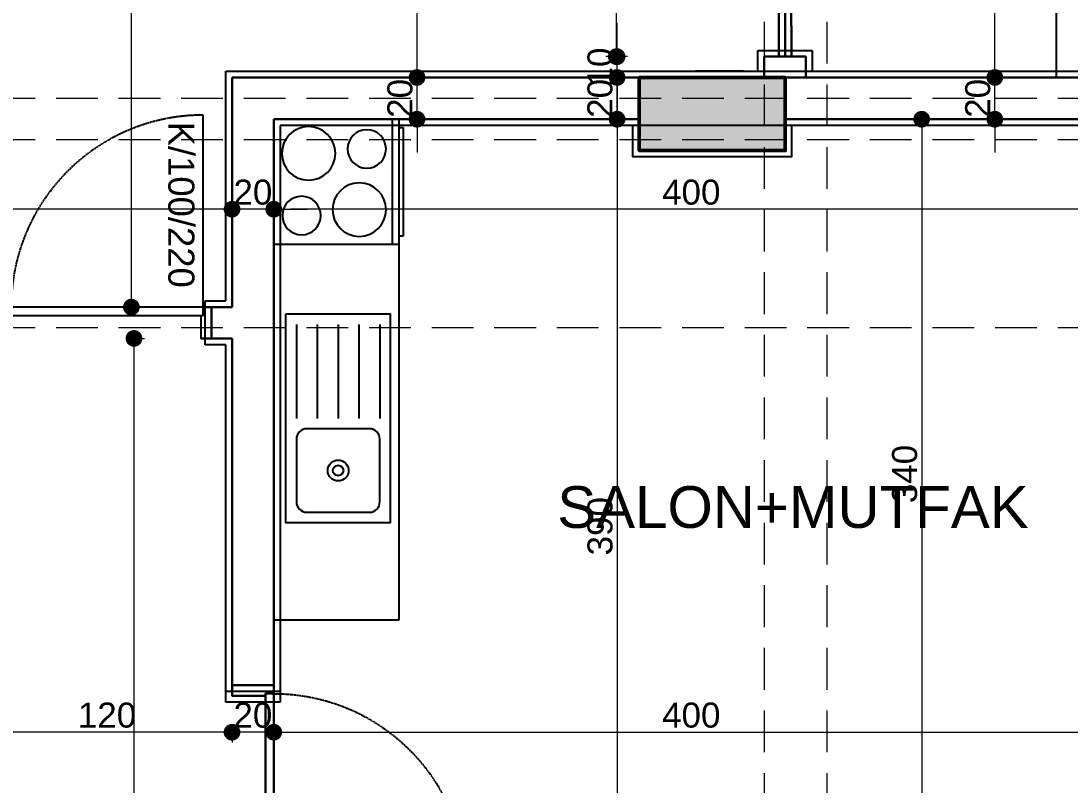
# Model space of a CAD drawing. Header units: millimetres. Extents: x 38129 to 72024, y -56282 to 16512.
# Drawn here: x 51992 to 52495, y -43839 to -43473 of the extents above; entities that cross this region are included whole.
import ezdxf

# ---------------------------------------------------------------- set-up
doc = ezdxf.new("R2010")
doc.units = ezdxf.units.MM
doc.linetypes.add('HIDDEN', pattern=[0.375, 0.25, -0.125])
for name, color, linetype, lineweight in [('AKS', 55, 'HIDDEN', 0), ('COLUMN4', 3, 'Continuous', 50), ('DIŞÖLÇÜ', 37, 'Continuous', 0), ('DUVAR', 255, 'Continuous', 30), ('KAPI', 4, 'Continuous', 30), ('mahal', 7, 'Continuous', 5), ('pencere', 195, 'Continuous', 30), ('pencere+KAPI', 1, 'Continuous', 0), ('TARAMA', 252, 'Continuous', 0), ('ölçü İÇ', 31, 'Continuous', 0)]:
    doc.layers.add(name, color=color, linetype=linetype, lineweight=lineweight)
for name, color, linetype in [('balkon', 171, 'Continuous'), ('HIDDEN', 1, 'HIDDEN'), ('sıva', 41, 'Continuous'), ('tefriş', 42, 'Continuous')]:
    doc.layers.add(name, color=color, linetype=linetype)
doc.styles.add('icdisolcu_yazi', font='arial.ttf')
doc.styles.get("Standard").update_dxf_attribs({"font": 'arial.ttf'})
doc.styles.add('style1', font='arial.ttf')
doc.dimstyles.new('İç Ölçü', dxfattribs={"dimtxt": 12, "dimasz": 8, "dimexe": 5, "dimexo": 0, "dimgap": 2, "dimtad": 1, "dimdec": 0, "dimzin": 12, "dimdsep": 46, "dimtxsty": 'icdisolcu_yazi', "dimblk": 'DOT', "dimcen": 8, "dimdle": 5, "dimclrd": 256, "dimclre": 256, "dimclrt": 7, "dimadec": 0, "dimazin": 3, "dimtfac": 1, "dimtdec": 0, "dimtix": 1, "dimtmove": 2, "dimatfit": 3, "dimldrblk": 'DOT', "dimfxl": 0, "dimtolj": 1, "dimtzin": 0, "dimlwd": -1, "dimlwe": -1, "dimarcsym": 0})

# ---------------------------------------------------------------- blocks, each defined once
blk = doc.blocks.new('_Dot')
at = {"color": 0, "lineweight": -2}
blk.add_line((-0.5, 0), (-1, 0), dxfattribs=at)
at = {"color": 0, "lineweight": 30, "const_width": 0.5}
blk.add_lwpolyline([(-0.25, 0, 1), (0.25, 0, 1)], format="xyb", close=True, dxfattribs=at)
blk = doc.blocks.new('*D1492')
at = {"layer": 'Defpoints', "color": 0, "lineweight": 120, "transparency": 16777216}
for p in [(52045.31, -43185.41), (52045.31, -43185.41), (52079.73, -43610.43)]:
    blk.add_point(p, dxfattribs=at)
at = {"layer": 'ölçü İÇ', "transparency": 16777216}
for p, q in [((52045.31, -43185.41), (52050.31, -43185.41)), ((52050.31, -43610.43), (52040.31, -43610.43))]:
    blk.add_line(p, q, dxfattribs=at)
at = {"layer": 'ölçü İÇ', "linetype": 'Continuous', "transparency": 16777216}
blk.add_line((52045.31, -43602.43), (52045.31, -43193.41), dxfattribs=at)
at = {"layer": 'ölçü İÇ', "transparency": 16777216, "xscale": 8, "yscale": 8, "zscale": 8}
for p, rotation in [((52045.31, -43185.41), 90), ((52045.31, -43610.43), 270)]:
    blk.add_blockref('_Dot', p, dxfattribs=dict(at, rotation=rotation))
at = {"layer": 'ölçü İÇ', "color": 7, "transparency": 16777216, "insert": (52037.19, -43397.92), "char_height": 12, "attachment_point": 5, "rotation": 90, "style": 'icdisolcu_yazi'}
blk.add_mtext('\\A1;425', dxfattribs=at)
blk = doc.blocks.new('*D1493')
at = {"layer": 'Defpoints', "color": 0, "lineweight": 120, "transparency": 16777216}
for p in [(52182.18, -43500.41), (52182.2, -43500.41), (52182.18, -43520.41)]:
    blk.add_point(p, dxfattribs=at)
at = {"layer": 'ölçü İÇ', "linetype": 'Continuous', "transparency": 16777216}
for p, q in [((52182.18, -43492.41), (52182.18, -43484.41)), ((52182.18, -43520.41), (52182.18, -43500.41)), ((52182.18, -43528.41), (52182.18, -43536.41))]:
    blk.add_line(p, q, dxfattribs=at)
at = {"layer": 'ölçü İÇ', "transparency": 16777216}
for p, q in [((52182.2, -43500.41), (52177.18, -43500.41)), ((52182.18, -43520.41), (52177.18, -43520.41))]:
    blk.add_line(p, q, dxfattribs=at)
at = {"layer": 'ölçü İÇ', "transparency": 16777216, "xscale": 8, "yscale": 8, "zscale": 8}
for p, rotation in [((52182.18, -43500.41), 270), ((52182.18, -43520.41), 90)]:
    blk.add_blockref('_Dot', p, dxfattribs=dict(at, rotation=rotation))
at = {"layer": 'ölçü İÇ', "color": 7, "transparency": 16777216, "insert": (52174.05, -43510.41), "char_height": 12, "attachment_point": 5, "rotation": 90, "style": 'icdisolcu_yazi'}
blk.add_mtext('\\A1;20', dxfattribs=at)
blk = doc.blocks.new('*D1494')
at = {"layer": 'Defpoints', "color": 0, "lineweight": 120, "transparency": 16777216}
for p in [(52182.2, -43185.41), (52248.09, -43185.41), (52182.2, -43500.41)]:
    blk.add_point(p, dxfattribs=at)
at = {"layer": 'ölçü İÇ', "transparency": 16777216}
for p, q in [((52187.2, -43185.41), (52177.2, -43185.41)), ((52182.2, -43500.41), (52177.2, -43500.41))]:
    blk.add_line(p, q, dxfattribs=at)
at = {"layer": 'ölçü İÇ', "linetype": 'Continuous', "transparency": 16777216}
blk.add_line((52182.2, -43492.41), (52182.2, -43193.41), dxfattribs=at)
at = {"layer": 'ölçü İÇ', "transparency": 16777216, "xscale": 8, "yscale": 8, "zscale": 8}
for p, rotation in [((52182.2, -43185.41), 90), ((52182.2, -43500.41), 270)]:
    blk.add_blockref('_Dot', p, dxfattribs=dict(at, rotation=rotation))
at = {"layer": 'ölçü İÇ', "color": 7, "transparency": 16777216, "insert": (52174.07, -43334.4), "char_height": 12, "attachment_point": 5, "rotation": 90, "style": 'icdisolcu_yazi'}
blk.add_mtext('\\A1;315', dxfattribs=at)
blk = doc.blocks.new('*D1495')
at = {"layer": 'Defpoints', "color": 0, "lineweight": 120, "transparency": 16777216}
for p in [(52278.05, -43500.41), (52278.06, -43500.41), (52278.05, -43520.41)]:
    blk.add_point(p, dxfattribs=at)
at = {"layer": 'ölçü İÇ', "linetype": 'Continuous', "transparency": 16777216}
for p, q in [((52278.05, -43492.41), (52278.05, -43484.41)), ((52278.05, -43520.41), (52278.05, -43500.41)), ((52278.05, -43528.41), (52278.05, -43536.41))]:
    blk.add_line(p, q, dxfattribs=at)
at = {"layer": 'ölçü İÇ', "transparency": 16777216}
for p, q in [((52278.06, -43500.41), (52273.05, -43500.41)), ((52278.05, -43520.41), (52283.05, -43520.41))]:
    blk.add_line(p, q, dxfattribs=at)
at = {"layer": 'ölçü İÇ', "transparency": 16777216, "xscale": 8, "yscale": 8, "zscale": 8}
for p, rotation in [((52278.05, -43500.41), 270), ((52278.05, -43520.41), 90)]:
    blk.add_blockref('_Dot', p, dxfattribs=dict(at, rotation=rotation))
at = {"layer": 'ölçü İÇ', "color": 7, "transparency": 16777216, "insert": (52269.92, -43510.41), "char_height": 12, "attachment_point": 5, "rotation": 90, "style": 'icdisolcu_yazi'}
blk.add_mtext('\\A1;20', dxfattribs=at)
blk = doc.blocks.new('*D1496')
at = {"layer": 'Defpoints', "color": 0, "lineweight": 120, "transparency": 16777216}
for p in [(52278.06, -43490.42), (52348.56, -43490.42), (52278.06, -43500.41)]:
    blk.add_point(p, dxfattribs=at)
at = {"layer": 'ölçü İÇ', "linetype": 'Continuous', "transparency": 16777216}
for p, q in [((52278.06, -43482.42), (52278.06, -43474.42)), ((52278.06, -43500.41), (52278.06, -43490.42)), ((52278.06, -43508.41), (52278.06, -43516.41))]:
    blk.add_line(p, q, dxfattribs=at)
at = {"layer": 'ölçü İÇ', "transparency": 16777216}
for p, q in [((52283.06, -43490.42), (52273.06, -43490.42)), ((52278.06, -43500.41), (52283.06, -43500.41))]:
    blk.add_line(p, q, dxfattribs=at)
at = {"layer": 'ölçü İÇ', "transparency": 16777216, "xscale": 8, "yscale": 8, "zscale": 8}
for p, rotation in [((52278.06, -43490.42), 270), ((52278.06, -43500.41), 90)]:
    blk.add_blockref('_Dot', p, dxfattribs=dict(at, rotation=rotation))
at = {"layer": 'ölçü İÇ', "color": 7, "transparency": 16777216, "insert": (52269.93, -43495.41), "char_height": 12, "attachment_point": 5, "rotation": 90, "style": 'icdisolcu_yazi'}
blk.add_mtext('\\A1;10', dxfattribs=at)
blk = doc.blocks.new('*D1497')
at = {"layer": 'Defpoints', "color": 0, "lineweight": 120, "transparency": 16777216}
for p in [(52277.7, -43350.12), (52348.53, -43350.12), (52348.56, -43490.42)]:
    blk.add_point(p, dxfattribs=at)
at = {"layer": 'ölçü İÇ', "transparency": 16777216}
for p, q in [((52282.7, -43350.12), (52272.7, -43350.12)), ((52282.7, -43490.42), (52272.7, -43490.42))]:
    blk.add_line(p, q, dxfattribs=at)
at = {"layer": 'ölçü İÇ', "linetype": 'Continuous', "transparency": 16777216}
blk.add_line((52277.7, -43482.42), (52277.7, -43358.12), dxfattribs=at)
at = {"layer": 'ölçü İÇ', "transparency": 16777216, "xscale": 8, "yscale": 8, "zscale": 8}
for p, rotation in [((52277.7, -43350.12), 90), ((52277.7, -43490.42), 270)]:
    blk.add_blockref('_Dot', p, dxfattribs=dict(at, rotation=rotation))
at = {"layer": 'ölçü İÇ', "color": 7, "transparency": 16777216, "insert": (52269.57, -43420.27), "char_height": 12, "attachment_point": 5, "rotation": 90, "style": 'icdisolcu_yazi'}
blk.add_mtext('\\A1;140', dxfattribs=at)
blk = doc.blocks.new('*D1499')
at = {"layer": 'Defpoints', "color": 0, "lineweight": 120, "transparency": 16777216}
for p in [(52459.07, -43500.41), (52459.07, -43500.41), (52429.07, -43520.41)]:
    blk.add_point(p, dxfattribs=at)
at = {"layer": 'ölçü İÇ', "linetype": 'Continuous', "transparency": 16777216}
for p, q in [((52459.07, -43492.41), (52459.07, -43484.41)), ((52459.07, -43520.41), (52459.07, -43500.41)), ((52459.07, -43528.41), (52459.07, -43536.41))]:
    blk.add_line(p, q, dxfattribs=at)
at = {"layer": 'ölçü İÇ', "transparency": 16777216}
for p, q in [((52459.07, -43500.41), (52464.07, -43500.41)), ((52454.07, -43520.41), (52464.07, -43520.41))]:
    blk.add_line(p, q, dxfattribs=at)
at = {"layer": 'ölçü İÇ', "transparency": 16777216, "xscale": 8, "yscale": 8, "zscale": 8}
for p, rotation in [((52459.07, -43500.41), 270), ((52459.07, -43520.41), 90)]:
    blk.add_blockref('_Dot', p, dxfattribs=dict(at, rotation=rotation))
at = {"layer": 'ölçü İÇ', "color": 7, "transparency": 16777216, "insert": (52450.94, -43510.41), "char_height": 12, "attachment_point": 5, "rotation": 90, "style": 'icdisolcu_yazi'}
blk.add_mtext('\\A1;20', dxfattribs=at)
blk = doc.blocks.new('*D1500')
at = {"layer": 'Defpoints', "color": 0, "lineweight": 120, "transparency": 16777216}
for p in [(52459.07, -43115.42), (52459.08, -43115.42), (52459.07, -43500.41)]:
    blk.add_point(p, dxfattribs=at)
at = {"layer": 'ölçü İÇ', "transparency": 16777216}
for p, q in [((52459.08, -43115.42), (52454.07, -43115.42)), ((52459.07, -43500.41), (52464.07, -43500.41))]:
    blk.add_line(p, q, dxfattribs=at)
at = {"layer": 'ölçü İÇ', "linetype": 'Continuous', "transparency": 16777216}
blk.add_line((52459.07, -43492.41), (52459.07, -43123.42), dxfattribs=at)
at = {"layer": 'ölçü İÇ', "transparency": 16777216, "xscale": 8, "yscale": 8, "zscale": 8}
for p, rotation in [((52459.07, -43115.42), 90), ((52459.07, -43500.41), 270)]:
    blk.add_blockref('_Dot', p, dxfattribs=dict(at, rotation=rotation))
at = {"layer": 'ölçü İÇ', "color": 7, "transparency": 16777216, "insert": (52450.94, -43307.91), "char_height": 12, "attachment_point": 5, "rotation": 90, "style": 'icdisolcu_yazi'}
blk.add_mtext('\\A1;385', dxfattribs=at)
blk = doc.blocks.new('*D1517')
at = {"layer": 'Defpoints', "color": 0, "lineweight": 120, "transparency": 16777216}
for p in [(52093.53, -43563.54), (52093.53, -43563.54), (52113.53, -43563.54)]:
    blk.add_point(p, dxfattribs=at)
at = {"layer": 'ölçü İÇ', "transparency": 16777216}
for p, q in [((52093.53, -43563.54), (52093.53, -43558.54)), ((52113.53, -43563.54), (52113.53, -43558.54))]:
    blk.add_line(p, q, dxfattribs=at)
at = {"layer": 'ölçü İÇ', "linetype": 'Continuous', "transparency": 16777216}
for p, q in [((52085.53, -43563.54), (52077.53, -43563.54)), ((52113.53, -43563.54), (52093.53, -43563.54)), ((52121.53, -43563.54), (52129.53, -43563.54))]:
    blk.add_line(p, q, dxfattribs=at)
at = {"layer": 'ölçü İÇ', "transparency": 16777216, "xscale": 8, "yscale": 8, "zscale": 8}
blk.add_blockref('_Dot', (52093.53, -43563.54), dxfattribs=at)
at = {"layer": 'ölçü İÇ', "transparency": 16777216, "xscale": 8, "yscale": 8, "zscale": 8, "rotation": 180}
blk.add_blockref('_Dot', (52113.53, -43563.54), dxfattribs=at)
at = {"layer": 'ölçü İÇ', "color": 7, "transparency": 16777216, "insert": (52103.53, -43555.42), "char_height": 12, "attachment_point": 5, "style": 'icdisolcu_yazi'}
blk.add_mtext('\\A1;20', dxfattribs=at)
blk = doc.blocks.new('*D1518')
at = {"layer": 'Defpoints', "color": 0, "lineweight": 120, "transparency": 16777216}
for p in [(51778.53, -43563.54), (52093.53, -43563.54), (51778.53, -43602.21)]:
    blk.add_point(p, dxfattribs=at)
at = {"layer": 'ölçü İÇ', "transparency": 16777216}
for p, q in [((51778.53, -43568.54), (51778.53, -43558.54)), ((52093.53, -43563.54), (52093.53, -43558.54))]:
    blk.add_line(p, q, dxfattribs=at)
at = {"layer": 'ölçü İÇ', "linetype": 'Continuous', "transparency": 16777216}
blk.add_line((52085.53, -43563.54), (51786.53, -43563.54), dxfattribs=at)
at = {"layer": 'ölçü İÇ', "transparency": 16777216, "xscale": 8, "yscale": 8, "zscale": 8, "rotation": 180}
blk.add_blockref('_Dot', (51778.53, -43563.54), dxfattribs=at)
at = {"layer": 'ölçü İÇ', "transparency": 16777216, "xscale": 8, "yscale": 8, "zscale": 8}
blk.add_blockref('_Dot', (52093.53, -43563.54), dxfattribs=at)
at = {"layer": 'ölçü İÇ', "color": 7, "transparency": 16777216, "insert": (51936.03, -43555.41), "char_height": 12, "attachment_point": 5, "style": 'icdisolcu_yazi'}
blk.add_mtext('\\A1;315', dxfattribs=at)
blk = doc.blocks.new('*D1524')
at = {"layer": 'Defpoints', "color": 0, "lineweight": 120, "transparency": 16777216}
for p in [(52093.53, -43814.12), (52093.53, -43814.13), (52113.53, -43814.12)]:
    blk.add_point(p, dxfattribs=at)
at = {"layer": 'ölçü İÇ', "linetype": 'Continuous', "transparency": 16777216}
for p, q in [((52085.53, -43814.13), (52077.53, -43814.13)), ((52113.53, -43814.13), (52093.53, -43814.13)), ((52121.53, -43814.13), (52129.53, -43814.13))]:
    blk.add_line(p, q, dxfattribs=at)
at = {"layer": 'ölçü İÇ', "transparency": 16777216}
for p, q in [((52093.53, -43814.12), (52093.53, -43819.13)), ((52113.53, -43814.12), (52113.53, -43819.13))]:
    blk.add_line(p, q, dxfattribs=at)
at = {"layer": 'ölçü İÇ', "transparency": 16777216, "xscale": 8, "yscale": 8, "zscale": 8}
blk.add_blockref('_Dot', (52093.53, -43814.13), dxfattribs=at)
at = {"layer": 'ölçü İÇ', "transparency": 16777216, "xscale": 8, "yscale": 8, "zscale": 8, "rotation": 180}
blk.add_blockref('_Dot', (52113.53, -43814.13), dxfattribs=at)
at = {"layer": 'ölçü İÇ', "color": 7, "transparency": 16777216, "insert": (52103.53, -43806), "char_height": 12, "attachment_point": 5, "style": 'icdisolcu_yazi'}
blk.add_mtext('\\A1;20', dxfattribs=at)
blk = doc.blocks.new('*D1525')
at = {"layer": 'Defpoints', "color": 0, "lineweight": 120, "transparency": 16777216}
for p in [(51973.74, -43814.13), (52093.53, -43814.12), (51973.74, -43817.28)]:
    blk.add_point(p, dxfattribs=at)
at = {"layer": 'ölçü İÇ', "transparency": 16777216}
for p, q in [((51973.74, -43817.28), (51973.74, -43809.13)), ((52093.53, -43814.12), (52093.53, -43819.13))]:
    blk.add_line(p, q, dxfattribs=at)
at = {"layer": 'ölçü İÇ', "linetype": 'Continuous', "transparency": 16777216}
blk.add_line((52085.53, -43814.13), (51981.74, -43814.13), dxfattribs=at)
at = {"layer": 'ölçü İÇ', "transparency": 16777216, "xscale": 8, "yscale": 8, "zscale": 8, "rotation": 180}
blk.add_blockref('_Dot', (51973.74, -43814.13), dxfattribs=at)
at = {"layer": 'ölçü İÇ', "transparency": 16777216, "xscale": 8, "yscale": 8, "zscale": 8}
blk.add_blockref('_Dot', (52093.53, -43814.13), dxfattribs=at)
at = {"layer": 'ölçü İÇ', "color": 7, "transparency": 16777216, "insert": (52033.63, -43806), "char_height": 12, "attachment_point": 5, "style": 'icdisolcu_yazi'}
blk.add_mtext('\\A1;120', dxfattribs=at)
blk = doc.blocks.new('*D1533')
at = {"layer": 'Defpoints', "color": 0, "lineweight": 120, "transparency": 16777216}
for p in [(52046.56, -43625.43), (52046.56, -44655.43), (52046.56, -44655.43)]:
    blk.add_point(p, dxfattribs=at)
at = {"layer": 'ölçü İÇ', "transparency": 16777216}
for p, q in [((52046.56, -43625.43), (52051.56, -43625.43)), ((52046.56, -44655.43), (52051.56, -44655.43))]:
    blk.add_line(p, q, dxfattribs=at)
at = {"layer": 'ölçü İÇ', "linetype": 'Continuous', "transparency": 16777216}
blk.add_line((52046.56, -43633.43), (52046.56, -44647.43), dxfattribs=at)
at = {"layer": 'ölçü İÇ', "transparency": 16777216, "xscale": 8, "yscale": 8, "zscale": 8}
for p, rotation in [((52046.56, -43625.43), 90), ((52046.56, -44655.43), 270)]:
    blk.add_blockref('_Dot', p, dxfattribs=dict(at, rotation=rotation))
at = {"layer": 'ölçü İÇ', "color": 7, "transparency": 16777216, "insert": (52038.43, -44140.43), "char_height": 12, "attachment_point": 5, "rotation": 90, "style": 'icdisolcu_yazi'}
blk.add_mtext('\\A1;1030', dxfattribs=at)
blk = doc.blocks.new('wertertw')
at = {"layer": 'TARAMA', "lineweight": -3}
h = blk.add_hatch(dxfattribs=at)
h.set_pattern_fill('ANSI33', color=256, scale=2.5, style=0)
h.set_pattern_definition([(45, (-86643.698, -32547.66), (-11.2253202, 11.2253202), []), (45, (-86632.472, -32547.66), (-11.2253202, 11.2253202), [7.9375, -3.96875])])
h.paths.add_polyline_path([(-616.25, 351.94), (-616.25, -88.06), (-306.25, -88.06), (-306.25, -68.06), (-596.25, -68.06), (-596.25, 331.94), (-306.25, 331.94), (-306.25, 351.94)])
h.paths.add_polyline_path([(38.75, -338.06), (78.75, -338.06), (78.75, -378.06), (38.75, -378.06)])
h.paths.add_polyline_path([(-471.25, -318.06), (-441.25, -318.06), (-441.25, -378.06), (-471.25, -378.06)])
h.paths.add_polyline_path([(-961.25, -318.06), (-931.25, -318.06), (-931.25, -378.06), (-961.25, -378.06)])
h.paths.add_polyline_path([(343.75, -163.06), (413.75, -163.06), (413.75, -198.06), (343.75, -198.06)])
h.paths.add_polyline_path([(8.75, -163.06), (78.75, -163.06), (78.75, -198.06), (8.75, -198.06)])
h.paths.add_polyline_path([(-1036.25, -148.06), (-906.25, -148.06), (-906.25, -178.06), (-1036.25, -178.06)])
h.paths.add_polyline_path([(-976.25, 256.94), (-916.25, 256.94), (-916.25, 226.94), (-976.25, 226.94)])
h.paths.add_polyline_path([(343.75, 459.44), (413.75, 459.44), (413.75, 424.44), (343.75, 424.44)])
h.paths.add_polyline_path([(8.75, 459.44), (78.75, 459.44), (78.75, 424.44), (8.75, 424.44)])
h.paths.add_polyline_path([(-616.25, 531.94), (-306.25, 531.94), (-306.25, 511.94), (-616.25, 511.94)])
h.paths.add_polyline_path([(-976.25, 656.94), (-916.25, 656.94), (-916.25, 626.94), (-976.25, 626.94)])
h.paths.add_polyline_path([(-616.25, 971.94), (-306.25, 971.94), (-306.25, 951.94), (-616.25, 951.94)])
h.paths.add_polyline_path([(343.75, 1081.94), (413.75, 1081.94), (413.75, 1046.94), (343.75, 1046.94)])
h.paths.add_polyline_path([(8.75, 1081.94), (78.75, 1081.94), (78.75, 1046.94), (8.75, 1046.94)])
h.paths.add_polyline_path([(-1036.25, 1061.94), (-906.25, 1061.94), (-906.25, 1031.94), (-1036.25, 1031.94)])
h.paths.add_polyline_path([(-931.25, 1286.94), (-901.25, 1286.94), (-901.25, 1226.94), (-931.25, 1226.94)])
h.paths.add_polyline_path([(68.75, 1332.04), (108.75, 1332.04), (108.75, 1292.04), (68.75, 1292.04)])
h.paths.add_polyline_path([(-511.25, 1332.04), (-481.25, 1332.04), (-481.25, 1252.04), (-511.25, 1252.04)])
at = {"layer": 'COLUMN4', "color": 3}
blk.add_lwpolyline([(8.75, 1081.94), (78.75, 1081.94), (78.75, 1046.94), (8.75, 1046.94)], close=True, dxfattribs=at)
blk = doc.blocks.new('*U7')
for p, q in [((4, 0), (0, 0)), ((96, 0), (100, 0))]:
    blk.add_line(p, q)
blk.add_lwpolyline([(4, 0), (96, 0), (96, -4), (4, -4)], close=True)
for points in [[(0, -20), (5, -20), (5, -4)], [(100, -20), (95, -20), (95, -4)]]:
    blk.add_lwpolyline(points)
at = {"layer": 'DUVAR'}
for p, q in [((0, 0), (0, -20)), ((100, 0), (100, -20))]:
    blk.add_line(p, q, dxfattribs=at)
at = {"layer": 'HIDDEN'}
blk.add_line((4, 0), (4, 92), dxfattribs=at)
blk.add_arc((4, 0), 92, 360, 90, dxfattribs=at)
blk = doc.blocks.new('*D473')
at = {"layer": 'Defpoints', "color": 0, "lineweight": 120, "transparency": 16777216}
for p in [(52513.67, -43540.41), (52113.53, -43563.54), (52113.53, -43563.54)]:
    blk.add_point(p, dxfattribs=at)
at = {"layer": 'ölçü İÇ', "transparency": 16777216}
for p, q in [((52113.53, -43563.54), (52113.53, -43558.54)), ((52513.67, -43558.54), (52513.67, -43568.54))]:
    blk.add_line(p, q, dxfattribs=at)
at = {"layer": 'ölçü İÇ', "linetype": 'Continuous', "transparency": 16777216}
blk.add_line((52505.67, -43563.54), (52121.53, -43563.54), dxfattribs=at)
at = {"layer": 'ölçü İÇ', "transparency": 16777216, "xscale": 8, "yscale": 8, "zscale": 8, "rotation": 180}
blk.add_blockref('_Dot', (52113.53, -43563.54), dxfattribs=at)
at = {"layer": 'ölçü İÇ', "transparency": 16777216, "xscale": 8, "yscale": 8, "zscale": 8}
blk.add_blockref('_Dot', (52513.67, -43563.54), dxfattribs=at)
at = {"layer": 'ölçü İÇ', "color": 7, "transparency": 16777216, "insert": (52313.6, -43555.42), "char_height": 12, "attachment_point": 5, "style": 'icdisolcu_yazi'}
blk.add_mtext('\\A1;400', dxfattribs=at)
blk = doc.blocks.new('OVEN_60-60')
for p, q in [((60, 0), (0, 0)), ((0, 0), (0, -60)), ((60, -60), (60, 0)), ((0, -56.74), (60, -56.74)), ((0, -60), (60, -60)), ((4, -60), (4, -62)), ((56, -62), (56, -60)), ((4, -62), (56, -62))]:
    blk.add_line(p, q)
for centre, radius in [((16.35, -16.7), 12.84), ((46.12, -13.34), 9.22), ((43.3, -41), 12.84), ((14.22, -44.59), 9.22)]:
    blk.add_circle(centre, radius)
blk = doc.blocks.new('SINK_100x50')
for p, q in [((95, -10), (50, -10)), ((95, -20), (50, -20)), ((95, -30), (50, -30)), ((95, -40), (50, -40))]:
    blk.add_line(p, q)
blk.add_lwpolyline([(100, -5), (100, -55), (0, -55), (0, -5)], close=True)
blk.add_lwpolyline([(5, -15), (5, -45, 0.414214), (10, -50), (40, -50, 0.414214), (45, -45), (45, -15, 0.414214), (40, -10), (10, -10, 0.414214)], format="xyb", close=True)
blk.add_lwpolyline([(95, -50), (50, -50)])
for radius in [5, 2.5]:
    blk.add_circle((25, -30), radius)
blk = doc.blocks.new('*D476')
at = {"layer": 'Defpoints', "color": 0, "lineweight": 120, "transparency": 16777216}
for p in [(52113.53, -43814.12), (52513.67, -43814.13), (52513.67, -43819.13)]:
    blk.add_point(p, dxfattribs=at)
at = {"layer": 'ölçü İÇ', "transparency": 16777216}
for p, q in [((52513.67, -43819.13), (52513.67, -43809.13)), ((52113.53, -43814.12), (52113.53, -43819.13))]:
    blk.add_line(p, q, dxfattribs=at)
at = {"layer": 'ölçü İÇ', "linetype": 'Continuous', "transparency": 16777216}
blk.add_line((52121.53, -43814.13), (52505.67, -43814.13), dxfattribs=at)
at = {"layer": 'ölçü İÇ', "transparency": 16777216, "xscale": 8, "yscale": 8, "zscale": 8, "rotation": 180}
blk.add_blockref('_Dot', (52113.53, -43814.13), dxfattribs=at)
at = {"layer": 'ölçü İÇ', "transparency": 16777216, "xscale": 8, "yscale": 8, "zscale": 8}
blk.add_blockref('_Dot', (52513.67, -43814.13), dxfattribs=at)
at = {"layer": 'ölçü İÇ', "color": 7, "transparency": 16777216, "insert": (52313.6, -43806), "char_height": 12, "attachment_point": 5, "style": 'icdisolcu_yazi'}
blk.add_mtext('\\A1;400', dxfattribs=at)
blk = doc.blocks.new('*D2507')
at = {"layer": 'Defpoints', "color": 0, "lineweight": 120, "transparency": 16777216}
for p in [(52424.02, -43520.41), (52424.02, -43860.42), (52461.99, -43860.42)]:
    blk.add_point(p, dxfattribs=at)
at = {"layer": 'ölçü İÇ', "transparency": 16777216}
for p, q in [((52424.02, -43520.41), (52429.02, -43520.41)), ((52429.02, -43860.42), (52419.02, -43860.42))]:
    blk.add_line(p, q, dxfattribs=at)
at = {"layer": 'ölçü İÇ', "linetype": 'Continuous', "transparency": 16777216}
blk.add_line((52424.02, -43528.41), (52424.02, -43852.42), dxfattribs=at)
at = {"layer": 'ölçü İÇ', "transparency": 16777216, "xscale": 8, "yscale": 8, "zscale": 8}
for p, rotation in [((52424.02, -43520.41), 90), ((52424.02, -43860.42), 270)]:
    blk.add_blockref('_Dot', p, dxfattribs=dict(at, rotation=rotation))
at = {"layer": 'ölçü İÇ', "color": 7, "transparency": 16777216, "insert": (52415.89, -43690.42), "char_height": 12, "attachment_point": 5, "rotation": 90, "style": 'icdisolcu_yazi'}
blk.add_mtext('\\A1;340', dxfattribs=at)
blk = doc.blocks.new('*D2531')
at = {"layer": 'Defpoints', "color": 0, "lineweight": 120, "transparency": 16777216}
for p in [(52281.91, -43520.41), (52278.06, -43910.43), (52289.26, -43910.43)]:
    blk.add_point(p, dxfattribs=at)
at = {"layer": 'ölçü İÇ', "transparency": 16777216}
for p, q in [((52281.91, -43520.41), (52273.06, -43520.41)), ((52283.06, -43910.43), (52273.06, -43910.43))]:
    blk.add_line(p, q, dxfattribs=at)
at = {"layer": 'ölçü İÇ', "linetype": 'Continuous', "transparency": 16777216}
blk.add_line((52278.06, -43528.41), (52278.06, -43902.43), dxfattribs=at)
at = {"layer": 'ölçü İÇ', "transparency": 16777216, "xscale": 8, "yscale": 8, "zscale": 8}
for p, rotation in [((52278.06, -43520.41), 90), ((52278.06, -43910.43), 270)]:
    blk.add_blockref('_Dot', p, dxfattribs=dict(at, rotation=rotation))
at = {"layer": 'ölçü İÇ', "color": 7, "transparency": 16777216, "insert": (52269.93, -43715.42), "char_height": 12, "attachment_point": 5, "rotation": 90, "style": 'icdisolcu_yazi'}
blk.add_mtext('\\A1;390', dxfattribs=at)

msp = doc.modelspace()

# ---------------------------------------------------------------- linework, layer by layer
msp.add_line((52079.73, -43610.43), (52083.73, -43610.43))
msp.add_lwpolyline([(52079.73, -43610.43), (51987.73, -43610.43), (51987.73, -43614.43), (52079.73, -43614.43)], close=True)
msp.add_lwpolyline([(52083.73, -43625.43), (52078.73, -43625.43), (52078.73, -43614.43)])
at = {"layer": 'AKS', "ltscale": 80}
for p, q in [((52348.53, -42903.74), (52348.53, -45280.38)), ((52378.53, -42903.74), (52378.53, -45280.38)), ((53019.21, -43510.41), (50939.02, -43510.41)), ((53019.21, -43530.25), (50939.02, -43530.25)), ((53019.21, -43620.43), (50939.02, -43620.43))]:
    msp.add_line(p, q, dxfattribs=at)
at = {"layer": 'balkon'}
msp.add_line((52488.53, -43115.42), (52488.53, -43500.42), dxfattribs=at)
at = {"layer": 'DUVAR'}
for p, q in [((52368.56, -43490.41), (52348.56, -43490.42)), ((52348.56, -43490.42), (52348.56, -43500.41)), ((52368.56, -43500.4), (52368.56, -43490.41)), ((52093.53, -43500.41), (52093.53, -43610.43)), ((52093.53, -43500.41), (52318.7, -43500.41)), ((52338.7, -43500.41), (52318.53, -43500.41)), ((52358.53, -43500.41), (52523.76, -43500.41)), ((52113.53, -43520.41), (52113.53, -43769.81)), ((52113.53, -43520.41), (52288.67, -43520.41)), ((52358.53, -43520.41), (52513.67, -43520.41)), ((52079.73, -43610.43), (52093.53, -43610.43)), ((52083.73, -43610.43), (52083.73, -43625.43)), ((52078.73, -43625.43), (52093.53, -43625.43)), ((52093.53, -43756.19), (52093.53, -43625.43)), ((52093.53, -43796.65), (52093.53, -43756.19)), ((52113.53, -43795.65), (52113.53, -43760.42))]:
    msp.add_line(p, q, dxfattribs=at)
at = {"layer": 'HIDDEN'}
msp.add_line((52079.73, -43610.43), (52079.73, -43518.43), dxfattribs=at)
msp.add_arc((52079.73, -43610.43), 92, 90, 180, dxfattribs=at)
at = {"layer": 'pencere'}
for p, q in [((52355.56, -43490.42), (52355.53, -43350.11)), ((52358.56, -43490.42), (52358.53, -43350.11)), ((52361.56, -43490.42), (52361.53, -43350.11))]:
    msp.add_line(p, q, dxfattribs=at)
at = {"layer": 'sıva'}
for p, q in [((52345.56, -43487.42), (52371.56, -43487.41)), ((52345.56, -43497.36), (52345.56, -43487.42)), ((52371.56, -43487.41), (52371.56, -43497.4)), ((52090.53, -43497.41), (52345.56, -43497.36)), ((52090.53, -43497.41), (52318.7, -43497.4)), ((52090.53, -43607.43), (52090.53, -43497.41)), ((52090.53, -43607.43), (52090.53, -43497.41)), ((52371.56, -43497.4), (52761.4, -43497.4)), ((52510.67, -43523.42), (52116.53, -43523.43)), ((52285.67, -43523.42), (52116.53, -43523.43)), ((52116.53, -43523.43), (52116.53, -43747.42)), ((52116.53, -43523.43), (52116.53, -43766.81)), ((52173.53, -43580.43), (52173.53, -43760.43)), ((52080.73, -43628.43), (52080.73, -43607.43)), ((52080.73, -43607.43), (52090.53, -43607.43)), ((52090.53, -43628.43), (52080.73, -43628.43)), ((52090.53, -43799.65), (52090.53, -43628.43)), ((52090.53, -43794.65), (52090.53, -43633.43)), ((52116.53, -43763.42), (52116.53, -43799.65)), ((52116.53, -43763.42), (52116.53, -43794.65)), ((52116.53, -43794.65), (52090.53, -43794.65)), ((52116.53, -43799.65), (52090.53, -43799.65))]:
    msp.add_line(p, q, dxfattribs=at)
for points in [[(52338.7, -43497.4), (52315.56, -43497.36), (52315.56, -43497.36), (52341.56, -43497.35), (52341.56, -43497.4), (52761.4, -43497.4), (52761.4, -43523.41), (52693.67, -43523.41)], [(52623.67, -43523.41), (52536.67, -43523.41), (52536.67, -43543.41), (52510.67, -43543.41), (52510.67, -43523.41), (52361.67, -43523.42), (52361.67, -43538.43), (52358.67, -43538.43), (52285.67, -43538.43), (52285.67, -43535.43), (52285.67, -43523.42)]]:
    msp.add_lwpolyline(points, dxfattribs=at)
at = {"layer": 'tefriş'}
for p, q in [((52113.53, -43520.43), (52173.53, -43520.43)), ((52173.53, -43760.43), (52113.53, -43760.42))]:
    msp.add_line(p, q, dxfattribs=at)
at = {"layer": 'ölçü İÇ'}
msp.add_line((52113.53, -43814.12), (52113.53, -43819.13), dxfattribs=at)

# ---------------------------------------------------------------- block references
at = {"layer": 'DIŞÖLÇÜ'}
msp.add_blockref('wertertw', (52279.92, -44582.37), dxfattribs=at)
at = {"layer": 'KAPI', "xscale": -1, "rotation": 269.9999999999999}
msp.add_blockref('*U7', (52113.53, -43891.65), dxfattribs=at)
at = {"layer": 'tefriş', "xscale": -1, "rotation": 90}
msp.add_blockref('OVEN_60-60', (52113.53, -43520.43), dxfattribs=at)
at = {"layer": 'tefriş', "rotation": 90.00000000000001}
msp.add_blockref('SINK_100x50', (52114.38, -43713.73), dxfattribs=at)
at = {"layer": 'ölçü İÇ', "xscale": -8, "yscale": 8, "zscale": 8}
msp.add_blockref('_Dot', (52113.53, -43814.13), dxfattribs=at)

# ---------------------------------------------------------------- texts
at = {"layer": 'mahal', "insert": (52249.39, -43716.51), "char_height": 20, "attachment_point": 7}
msp.add_mtext_dynamic_manual_height_columns('SALON+MUTFAK', width=77.279, gutter_width=12.5, heights=[0], dxfattribs=at)
at = {"layer": 'pencere+KAPI', "insert": (52062.83, -43601.18), "char_height": 12.5, "width": 27.0954, "attachment_point": 9, "rotation": 270, "style": 'style1'}
msp.add_mtext('K/100/220', dxfattribs=at)

# ---------------------------------------------------------------- dimensions: what is measured, and where the dimension line sits
at = {"layer": 'ölçü İÇ'}
for base, p1, p2, angle, picture, middle in [((52459.07, -43115.42), (52459.07, -43500.41), (52459.08, -43115.42), 270, '*D1500', (52450.94, -43307.91)), ((52045.31, -43185.41), (52079.73, -43610.43), (52045.31, -43185.41), 270, '*D1492', (52037.19, -43397.92)), ((52277.7, -43350.12), (52348.56, -43490.42), (52348.53, -43350.12), 270, '*D1497', (52269.57, -43420.27)), ((52278.06, -43490.42), (52278.06, -43500.41), (52348.56, -43490.42), 270, '*D1496', (52269.93, -43495.41)), ((52182.18, -43500.41), (52182.18, -43520.41), (52182.2, -43500.41), 270, '*D1493', (52174.05, -43510.41)), ((52278.05, -43500.41), (52278.05, -43520.41), (52278.06, -43500.41), 270, '*D1495', (52269.92, -43510.41)), ((52459.07, -43500.41), (52429.07, -43520.41), (52459.07, -43500.41), 270, '*D1499', (52450.94, -43510.41)), ((52278.06, -43910.43), (52281.91, -43520.41), (52289.26, -43910.43), 270, '*D2531', (52269.93, -43715.42)), ((52424.02, -43860.42), (52424.02, -43520.41), (52461.99, -43860.42), 270, '*D2507', (52415.89, -43690.42)), ((52046.56, -44655.43), (52046.56, -43625.43), (52046.56, -44655.43), 90, '*D1533', (52038.43, -44140.43))]:
    dim = msp.add_linear_dim(base=base, p1=p1, p2=p2, angle=angle, dimstyle='İç Ölçü', dxfattribs=at)
    dim.commit()
    dim.dimension.update_dxf_attribs({"geometry": picture, "text_midpoint": middle})
dim = msp.add_linear_dim(base=(52182.2, -43185.41), p1=(52182.2, -43500.41), p2=(52248.09, -43185.41), angle=270, dimstyle='İç Ölçü', dxfattribs=at)
dim.commit()
dim.dimension.update_dxf_attribs({"geometry": '*D1494', "text_midpoint": (52174.07, -43334.4), "dimtype": 160})
for base, p1, p2, picture, middle in [((52113.53, -43563.54), (52513.67, -43540.41), (52113.53, -43563.54), '*D473', (52313.6, -43555.42)), ((51778.53, -43563.54), (52093.53, -43563.54), (51778.53, -43602.21), '*D1518', (51936.03, -43555.41)), ((52093.53, -43563.54), (52113.53, -43563.54), (52093.53, -43563.54), '*D1517', (52103.53, -43555.42)), ((51973.74, -43814.13), (52093.53, -43814.12), (51973.74, -43817.28), '*D1525', (52033.63, -43806)), ((52093.53, -43814.13), (52113.53, -43814.12), (52093.53, -43814.12), '*D1524', (52103.53, -43806)), ((52513.67, -43814.13), (52113.53, -43814.12), (52513.67, -43819.13), '*D476', (52313.6, -43806))]:
    dim = msp.add_linear_dim(base=base, p1=p1, p2=p2, dimstyle='İç Ölçü', dxfattribs=at)
    dim.commit()
    dim.dimension.update_dxf_attribs({"geometry": picture, "text_midpoint": middle})

doc.saveas('drawing.dxf')
